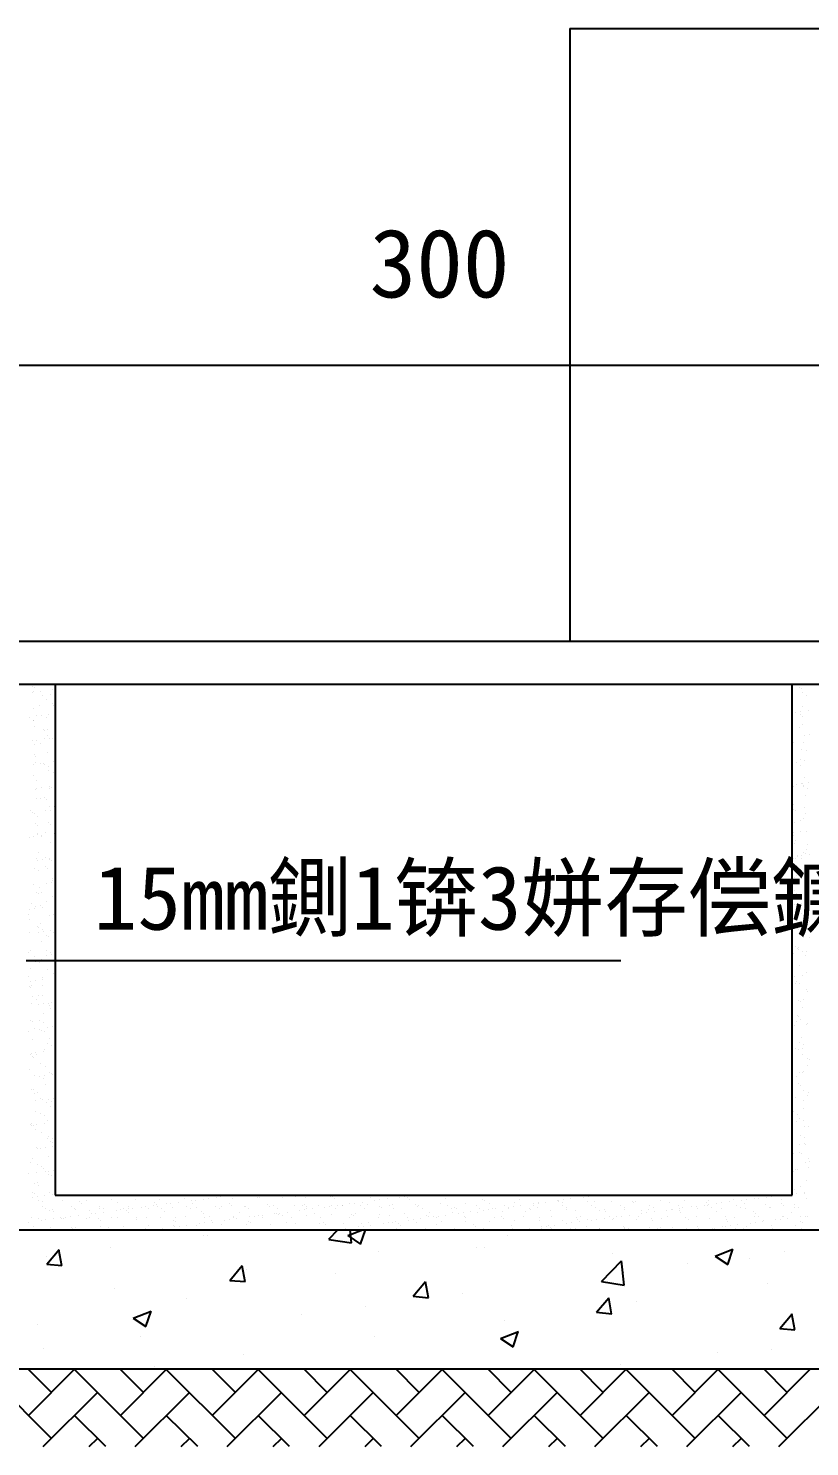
# Model space of a CAD drawing. Header units: metres. Extents: x 0 to 594, y 0 to 420.
# Drawn here: x 104.6 to 190.1, y 150.9 to 306.1 of the extents above; entities that cross this region are included whole.
import ezdxf

# ---------------------------------------------------------------- set-up
doc = ezdxf.new("R2010")
doc.units = ezdxf.units.M
doc.layers.add(' ', color=5, linetype='Continuous')

msp = doc.modelspace()

# ---------------------------------------------------------------- linework, layer by layer
at = {"layer": ' '}
for p, q in [((163.83, 306.05), (216.45, 306.05)), ((163.83, 306.05), (163.83, 239.11)), ((73.43, 239.02), (222.23, 239.02)), ((66.73, 234.32), (107.53, 234.32)), ((107.53, 234.32), (188.13, 234.32)), ((107.53, 234.32), (107.53, 178.42)), ((188.13, 178.42), (188.13, 234.32)), ((188.13, 234.32), (227.93, 234.32)), ((105.06, 233.41), (105.06, 233.41)), ((105.11, 234.1), (105.11, 234.1)), ((105.13, 233.57), (105.13, 233.57)), ((105.3, 233.93), (105.3, 233.93)), ((105.89, 233.52), (105.89, 233.52)), ((106.18, 233.12), (106.18, 233.12)), ((107.04, 233.21), (107.04, 233.21)), ((107.27, 233.7), (107.27, 233.7)), ((107.47, 232.93), (107.47, 232.93)), ((188.95, 233.93), (188.95, 233.93)), ((189.18, 233.85), (189.18, 233.85)), ((189.31, 233.36), (189.31, 233.36)), ((189.74, 233.08), (189.74, 233.08)), ((105.19, 231.61), (105.19, 231.61)), ((105.85, 231.95), (105.85, 231.95)), ((106.56, 232.66), (106.56, 232.66)), ((107.2, 232.19), (107.2, 232.19)), ((107.38, 232.02), (107.38, 232.02)), ((188.53, 231.25), (188.53, 231.25)), ((189.06, 231.32), (189.06, 231.32)), ((189.25, 231.89), (189.25, 231.89)), ((189.88, 231.43), (189.88, 231.43)), ((104.7, 230.66), (104.7, 230.66)), ((105.13, 230.38), (105.13, 230.38)), ((105.21, 230.32), (105.21, 230.32)), ((105.25, 229.65), (105.25, 229.65)), ((105.47, 230.84), (105.47, 230.84)), ((106, 230.9), (106, 230.9)), ((106.62, 230.7), (106.62, 230.7)), ((106.83, 231.01), (106.83, 231.01)), ((189.1, 230.95), (189.1, 230.95)), ((189.29, 230.77), (189.29, 230.77)), ((189.31, 229.94), (189.31, 229.94)), ((105.03, 228.15), (105.03, 228.15)), ((105.52, 228.11), (105.52, 228.11)), ((106.22, 229.39), (106.22, 229.39)), ((106.41, 229.22), (106.41, 229.22)), ((106.41, 228.33), (106.41, 228.33)), ((106.67, 229.4), (106.67, 229.4)), ((106.69, 228.75), (106.69, 228.75)), ((106.94, 228.4), (106.94, 228.4)), ((107.3, 228.41), (107.3, 228.41)), ((188.13, 228.15), (188.13, 228.15)), ((188.93, 229.55), (188.93, 229.55)), ((189.47, 228.74), (189.47, 228.74)), ((189.99, 228.81), (189.99, 228.81)), ((105.25, 226.59), (105.25, 226.59)), ((105.32, 227.69), (105.32, 227.69)), ((105.95, 227.84), (105.95, 227.84)), ((106.75, 226.79), (106.75, 226.79)), ((107.49, 226.86), (107.49, 226.86)), ((188.15, 227.04), (188.15, 227.04)), ((188.21, 227.99), (188.21, 227.99)), ((188.32, 227.97), (188.32, 227.97)), ((189.2, 227.16), (189.2, 227.16)), ((189.38, 227.98), (189.38, 227.98)), ((189.76, 227.01), (189.76, 227.01)), ((105.14, 225.53), (105.14, 225.53)), ((105.38, 225.74), (105.38, 225.74)), ((105.44, 226.42), (105.44, 226.42)), ((105.96, 225.64), (105.96, 225.64)), ((106.32, 225.61), (106.32, 225.61)), ((106.34, 225.57), (106.34, 225.57)), ((106.77, 225.3), (106.77, 225.3)), ((107.34, 225.82), (107.34, 225.82)), ((188.2, 225.94), (188.2, 225.94)), ((188.22, 225.08), (188.22, 225.08)), ((188.61, 225.72), (188.61, 225.72)), ((189.02, 226.05), (189.02, 226.05)), ((189.03, 225.45), (189.03, 225.45)), ((189.44, 226.02), (189.44, 226.02)), ((105.15, 224.31), (105.15, 224.31)), ((105.45, 223.78), (105.45, 223.78)), ((106.82, 224.83), (106.82, 224.83)), ((107.33, 224.68), (107.33, 224.68)), ((107.52, 224.51), (107.52, 224.51)), ((188.23, 224.36), (188.23, 224.36)), ((189.13, 223.44), (189.13, 223.44)), ((189.24, 223.44), (189.24, 223.44)), ((189.5, 224.06), (189.5, 224.06)), ((189.96, 223.54), (189.96, 223.54)), ((105.35, 222.81), (105.35, 222.81)), ((105.55, 222.95), (105.55, 222.95)), ((106.08, 223.02), (106.08, 223.02)), ((106.36, 221.88), (106.36, 221.88)), ((106.88, 222.87), (106.88, 222.87)), ((106.9, 223.13), (106.9, 223.13)), ((107.16, 223.03), (107.16, 223.03)), ((188.23, 221.91), (188.23, 221.91)), ((188.28, 223.12), (188.28, 223.12)), ((188.6, 223.37), (188.6, 223.37)), ((189.43, 223.27), (189.43, 223.27)), ((189.43, 223.17), (189.43, 223.17)), ((189.57, 222.11), (189.57, 222.11)), ((189.85, 222.9), (189.85, 222.9)), ((104.82, 220.48), (104.82, 220.48)), ((105.51, 221.82), (105.51, 221.82)), ((105.97, 221.76), (105.97, 221.76)), ((106.48, 220.45), (106.48, 220.45)), ((106.55, 221.71), (106.55, 221.71)), ((106.94, 220.92), (106.94, 220.92)), ((107.01, 220.52), (107.01, 220.52)), ((107.43, 220.9), (107.43, 220.9)), ((188.16, 220.68), (188.16, 220.68)), ((188.27, 220.64), (188.27, 220.64)), ((188.34, 221.17), (188.34, 221.17)), ((188.46, 220.47), (188.46, 220.47)), ((189.54, 220.86), (189.54, 220.86)), ((105.1, 220.26), (105.1, 220.26)), ((105.25, 220.2), (105.25, 220.2)), ((105.39, 219.08), (105.39, 219.08)), ((105.57, 219.86), (105.57, 219.86)), ((105.58, 218.91), (105.58, 218.91)), ((106.79, 219.22), (106.79, 219.22)), ((107.01, 218.96), (107.01, 218.96)), ((188.41, 219.21), (188.41, 219.21)), ((189.05, 219.37), (189.05, 219.37)), ((189.34, 219.66), (189.34, 219.66)), ((189.63, 220.15), (189.63, 220.15)), ((104.69, 217.58), (104.69, 217.58)), ((105.21, 217.65), (105.21, 217.65)), ((105.64, 217.93), (105.64, 217.93)), ((105.64, 217.91), (105.64, 217.91)), ((106.04, 217.76), (106.04, 217.76)), ((106.07, 217.66), (106.07, 217.66)), ((106.46, 218.1), (106.46, 218.1)), ((107.42, 217.94), (107.42, 217.94)), ((188.27, 218.06), (188.27, 218.06)), ((188.33, 217.81), (188.33, 217.81)), ((188.47, 217.25), (188.47, 217.25)), ((189.1, 218.17), (189.1, 218.17)), ((189.7, 218.19), (189.7, 218.19)), ((105.7, 215.95), (105.7, 215.95)), ((107.07, 217), (107.07, 217)), ((107.47, 217.18), (107.47, 217.18)), ((188.37, 216.86), (188.37, 216.86)), ((189.38, 215.93), (189.38, 215.93)), ((189.57, 215.76), (189.57, 215.76)), ((189.76, 216.23), (189.76, 216.23)), ((189.87, 216.82), (189.87, 216.82)), ((190.03, 215.66), (190.03, 215.66)), ((105.27, 214.13), (105.27, 214.13)), ((105.49, 215.3), (105.49, 215.3)), ((105.62, 215.07), (105.62, 215.07)), ((106.15, 215.14), (106.15, 215.14)), ((106.46, 215.39), (106.46, 215.39)), ((106.5, 214.38), (106.5, 214.38)), ((106.69, 214.21), (106.69, 214.21)), ((106.89, 215.11), (106.89, 215.11)), ((106.98, 215.25), (106.98, 215.25)), ((107.14, 215.04), (107.14, 215.04)), ((188.54, 215.29), (188.54, 215.29)), ((188.68, 215.48), (188.68, 215.48)), ((188.72, 215.54), (188.72, 215.54)), ((189.15, 215.26), (189.15, 215.26)), ((189.21, 215.55), (189.21, 215.55)), ((189.82, 214.28), (189.82, 214.28)), ((105.77, 213.99), (105.77, 213.99)), ((106.56, 212.56), (106.56, 212.56)), ((107.09, 212.63), (107.09, 212.63)), ((107.2, 213.09), (107.2, 213.09)), ((107.28, 212.84), (107.28, 212.84)), ((188.24, 212.79), (188.24, 212.79)), ((188.41, 213.13), (188.41, 213.13)), ((188.6, 213.34), (188.6, 213.34)), ((188.6, 212.96), (188.6, 212.96)), ((189.54, 212.99), (189.54, 212.99)), ((189.62, 212.98), (189.62, 212.98)), ((189.97, 212.72), (189.97, 212.72)), ((105.18, 212.38), (105.18, 212.38)), ((105.53, 211.58), (105.53, 211.58)), ((105.72, 211.41), (105.72, 211.41)), ((105.83, 212.03), (105.83, 212.03)), ((106.09, 211.58), (106.09, 211.58)), ((107.26, 211.13), (107.26, 211.13)), ((188.35, 211.73), (188.35, 211.73)), ((188.66, 211.38), (188.66, 211.38)), ((189.48, 212.15), (189.48, 212.15)), ((189.89, 212.32), (189.89, 212.32)), ((104.76, 209.7), (104.76, 209.7)), ((104.94, 210.29), (104.94, 210.29)), ((105.29, 209.77), (105.29, 209.77)), ((105.37, 210.02), (105.37, 210.02)), ((105.89, 210.08), (105.89, 210.08)), ((106.12, 209.88), (106.12, 209.88)), ((106.6, 210.6), (106.6, 210.6)), ((107.5, 210.06), (107.5, 210.06)), ((188.35, 210.18), (188.35, 210.18)), ((189.17, 210.29), (189.17, 210.29)), ((189.95, 210.36), (189.95, 210.36)), ((104.67, 209.14), (104.67, 209.14)), ((104.75, 208.61), (104.75, 208.61)), ((105.96, 208.12), (105.96, 208.12)), ((106.91, 209.04), (106.91, 209.04)), ((107.33, 209.17), (107.33, 209.17)), ((188.51, 209.35), (188.51, 209.35)), ((188.73, 209.42), (188.73, 209.42)), ((189.17, 209.19), (189.17, 209.19)), ((189.52, 208.42), (189.52, 208.42)), ((189.71, 208.25), (189.71, 208.25)), ((190.02, 208.4), (190.02, 208.4)), ((104.73, 207.18), (104.73, 207.18)), ((105.63, 207.8), (105.63, 207.8)), ((105.7, 207.19), (105.7, 207.19)), ((105.76, 207.75), (105.76, 207.75)), ((106.19, 207.48), (106.19, 207.48)), ((106.23, 207.26), (106.23, 207.26)), ((106.64, 206.87), (106.64, 206.87)), ((106.83, 206.7), (106.83, 206.7)), ((107.05, 207.37), (107.05, 207.37)), ((107.39, 207.21), (107.39, 207.21)), ((188.45, 207.63), (188.45, 207.63)), ((188.75, 207.6), (188.75, 207.6)), ((188.79, 207.46), (188.79, 207.46)), ((189.28, 207.67), (189.28, 207.67)), ((189.99, 206.64), (189.99, 206.64)), ((104.66, 205), (104.66, 205)), ((104.8, 205.22), (104.8, 205.22)), ((106.02, 206.16), (106.02, 206.16)), ((106.58, 205.2), (106.58, 205.2)), ((107.01, 204.93), (107.01, 204.93)), ((107.46, 205.25), (107.46, 205.25)), ((188.31, 204.91), (188.31, 204.91)), ((188.55, 205.62), (188.55, 205.62)), ((188.74, 205.45), (188.74, 205.45)), ((188.84, 205.35), (188.84, 205.35)), ((188.86, 205.51), (188.86, 205.51)), ((189.27, 205.08), (189.27, 205.08)), ((189.69, 205.09), (189.69, 205.09)), ((169.4, 204.06), (104.38, 204.06)), ((104.86, 203.26), (104.86, 203.26)), ((105.25, 204.5), (105.25, 204.5)), ((105.39, 203.94), (105.39, 203.94)), ((105.67, 204.07), (105.67, 204.07)), ((105.86, 203.9), (105.86, 203.9)), ((106.09, 204.2), (106.09, 204.2)), ((106.63, 204.68), (106.63, 204.68)), ((107.16, 204.75), (107.16, 204.75)), ((107.52, 203.3), (107.52, 203.3)), ((188.92, 203.55), (188.92, 203.55)), ((189.62, 204.64), (189.62, 204.64)), ((104.66, 202.38), (104.66, 202.38)), ((104.84, 201.82), (104.84, 201.82)), ((105.36, 201.88), (105.36, 201.88)), ((106.15, 202.25), (106.15, 202.25)), ((106.19, 201.99), (106.19, 201.99)), ((106.74, 203.09), (106.74, 203.09)), ((107.4, 202.66), (107.4, 202.66)), ((188.42, 202.3), (188.42, 202.3)), ((188.65, 201.84), (188.65, 201.84)), ((189.25, 202.41), (189.25, 202.41)), ((189.66, 202.81), (189.66, 202.81)), ((104.7, 201.27), (104.7, 201.27)), ((104.88, 201.1), (104.88, 201.1)), ((104.92, 201.31), (104.92, 201.31)), ((105.77, 200.29), (105.77, 200.29)), ((106.21, 201.4), (106.21, 201.4)), ((106.21, 200.29), (106.21, 200.29)), ((188.47, 201.55), (188.47, 201.55)), ((188.98, 201.59), (188.98, 201.59)), ((189.66, 200.91), (189.66, 200.91)), ((189.85, 200.74), (189.85, 200.74)), ((104.99, 199.35), (104.99, 199.35)), ((105.06, 200.11), (105.06, 200.11)), ((105.48, 199.84), (105.48, 199.84)), ((105.77, 199.31), (105.77, 199.31)), ((106.3, 199.38), (106.3, 199.38)), ((106.78, 199.36), (106.78, 199.36)), ((106.97, 199.19), (106.97, 199.19)), ((107.03, 198.85), (107.03, 198.85)), ((107.13, 199.49), (107.13, 199.49)), ((188.83, 199.72), (188.83, 199.72)), ((189.05, 199.63), (189.05, 199.63)), ((189.29, 199), (189.29, 199)), ((189.36, 199.79), (189.36, 199.79)), ((104.8, 197.49), (104.8, 197.49)), ((105.05, 197.39), (105.05, 197.39)), ((105.88, 197.57), (105.88, 197.57)), ((106.28, 198.33), (106.28, 198.33)), ((106.3, 197.29), (106.3, 197.29)), ((188.14, 197.72), (188.14, 197.72)), ((188.39, 197.03), (188.39, 197.03)), ((188.57, 197.44), (188.57, 197.44)), ((188.69, 198.11), (188.69, 198.11)), ((188.88, 197.94), (188.88, 197.94)), ((189.11, 197.67), (189.11, 197.67)), ((189.76, 197.13), (189.76, 197.13)), ((189.77, 197.21), (189.77, 197.21)), ((104.68, 196.3), (104.68, 196.3)), ((105.33, 196.62), (105.33, 196.62)), ((105.81, 196.56), (105.81, 196.56)), ((106, 196.39), (106, 196.39)), ((106.34, 196.37), (106.34, 196.37)), ((106.71, 196.8), (106.71, 196.8)), ((106.88, 195.58), (106.88, 195.58)), ((107.24, 196.87), (107.24, 196.87)), ((189.18, 195.72), (189.18, 195.72)), ((104.91, 193.93), (104.91, 193.93)), ((105.12, 195.43), (105.12, 195.43)), ((105.44, 194), (105.44, 194)), ((106.27, 194.11), (106.27, 194.11)), ((106.41, 194.41), (106.41, 194.41)), ((106.7, 195.02), (106.7, 195.02)), ((107.13, 194.75), (107.13, 194.75)), ((188.5, 194.42), (188.5, 194.42)), ((188.79, 194.33), (188.79, 194.33)), ((188.96, 195.17), (188.96, 195.17)), ((189.32, 194.52), (189.32, 194.52)), ((189.39, 194.9), (189.39, 194.9)), ((104.84, 193.76), (104.84, 193.76)), ((105.02, 193.59), (105.02, 193.59)), ((105.18, 193.47), (105.18, 193.47)), ((105.5, 193.76), (105.5, 193.76)), ((105.91, 192.78), (105.91, 192.78)), ((106.47, 192.46), (106.47, 192.46)), ((107.52, 192.48), (107.52, 192.48)), ((189.24, 193.76), (189.24, 193.76)), ((189.78, 192.63), (189.78, 192.63)), ((189.8, 193.41), (189.8, 193.41)), ((189.99, 193.23), (189.99, 193.23)), ((104.78, 192.2), (104.78, 192.2)), ((105.24, 191.52), (105.24, 191.52)), ((105.85, 191.43), (105.85, 191.43)), ((106.32, 191.22), (106.32, 191.22)), ((106.38, 191.5), (106.38, 191.5)), ((106.92, 191.85), (106.92, 191.85)), ((107.11, 191.68), (107.11, 191.68)), ((107.2, 191.6), (107.2, 191.6)), ((188.59, 191.37), (188.59, 191.37)), ((188.91, 191.84), (188.91, 191.84)), ((189.3, 191.8), (189.3, 191.8)), ((189.43, 191.91), (189.43, 191.91)), ((104.94, 189.98), (104.94, 189.98)), ((105.17, 189.93), (105.17, 189.93)), ((105.31, 189.56), (105.31, 189.56)), ((105.6, 189.65), (105.6, 189.65)), ((106.53, 190.5), (106.53, 190.5)), ((188.83, 190.61), (188.83, 190.61)), ((189.01, 190.43), (189.01, 190.43)), ((189.37, 189.84), (189.37, 189.84)), ((189.84, 189.33), (189.84, 189.33)), ((189.9, 189.62), (189.9, 189.62)), ((105.41, 188.74), (105.41, 188.74)), ((105.95, 189.05), (105.95, 189.05)), ((106.13, 188.88), (106.13, 188.88)), ((106.6, 188.54), (106.6, 188.54)), ((106.79, 188.92), (106.79, 188.92)), ((107.02, 188.07), (107.02, 188.07)), ((107.14, 188.67), (107.14, 188.67)), ((107.31, 188.99), (107.31, 188.99)), ((188.46, 189.15), (188.46, 189.15)), ((189.41, 188.82), (189.41, 188.82)), ((189.43, 187.89), (189.43, 187.89)), ((104.97, 186.25), (104.97, 186.25)), ((105.37, 187.6), (105.37, 187.6)), ((105.99, 187.38), (105.99, 187.38)), ((106.34, 186.23), (106.34, 186.23)), ((106.42, 187.11), (106.42, 187.11)), ((106.66, 186.58), (106.66, 186.58)), ((188.26, 187.53), (188.26, 187.53)), ((188.57, 186.53), (188.57, 186.53)), ((188.69, 187.26), (188.69, 187.26)), ((188.93, 186.82), (188.93, 186.82)), ((189.4, 186.64), (189.4, 186.64)), ((104.8, 186.12), (104.8, 186.12)), ((104.99, 186.05), (104.99, 186.05)), ((105.16, 186.08), (105.16, 186.08)), ((105.44, 185.64), (105.44, 185.64)), ((105.52, 186.12), (105.52, 186.12)), ((106.05, 185.27), (106.05, 185.27)), ((106.73, 184.63), (106.73, 184.63)), ((106.81, 184.84), (106.81, 184.84)), ((188.19, 184.92), (188.19, 184.92)), ((189.08, 184.99), (189.08, 184.99)), ((189.5, 185.93), (189.5, 185.93)), ((189.51, 184.72), (189.51, 184.72)), ((189.94, 185.9), (189.94, 185.9)), ((105.5, 183.69), (105.5, 183.69)), ((105.62, 183.58), (105.62, 183.58)), ((105.92, 183.54), (105.92, 183.54)), ((106.45, 183.61), (106.45, 183.61)), ((107.06, 184.34), (107.06, 184.34)), ((107.24, 184.57), (107.24, 184.57)), ((107.24, 184.17), (107.24, 184.17)), ((107.28, 183.72), (107.28, 183.72)), ((188.97, 183.1), (188.97, 183.1)), ((188.98, 183.96), (188.98, 183.96)), ((189.51, 184.03), (189.51, 184.03)), ((189.56, 183.97), (189.56, 183.97)), ((104.9, 182.02), (104.9, 182.02)), ((105.07, 182.47), (105.07, 182.47)), ((105.56, 181.73), (105.56, 181.73)), ((106.09, 181.54), (106.09, 181.54)), ((106.79, 182.67), (106.79, 182.67)), ((188.25, 182.97), (188.25, 182.97)), ((189.15, 182.93), (189.15, 182.93)), ((189.62, 182.01), (189.62, 182.01)), ((189.9, 182.44), (189.9, 182.44)), ((190.04, 182.12), (190.04, 182.12)), ((104.65, 180.75), (104.65, 180.75)), ((105.48, 180.86), (105.48, 180.86)), ((106.27, 181.37), (106.27, 181.37)), ((106.44, 181.03), (106.44, 181.03)), ((106.85, 180.71), (106.85, 180.71)), ((106.86, 181.04), (106.86, 181.04)), ((107.16, 180.56), (107.16, 180.56)), ((107.39, 181.11), (107.39, 181.11)), ((188.18, 180.13), (188.18, 180.13)), ((188.31, 181.01), (188.31, 181.01)), ((188.54, 181.27), (188.54, 181.27)), ((188.71, 181.18), (188.71, 181.18)), ((189.69, 180.06), (189.69, 180.06)), ((189.92, 181.45), (189.92, 181.45)), ((105.11, 178.75), (105.11, 178.75)), ((105.29, 179.75), (105.29, 179.75)), ((105.3, 178.57), (105.3, 178.57)), ((105.63, 179.77), (105.63, 179.77)), ((105.72, 179.47), (105.72, 179.47)), ((106.92, 178.75), (106.92, 178.75)), ((107.26, 178.49), (107.26, 178.49)), ((107.53, 178.42), (188.13, 178.42)), ((125.62, 178.41), (125.62, 178.41)), ((145.71, 178.42), (145.71, 178.42)), ((186.74, 178.4), (186.74, 178.4)), ((188.38, 179.05), (188.38, 179.05)), ((188.65, 178.65), (188.65, 178.65)), ((189.07, 179.32), (189.07, 179.32)), ((189.47, 178.76), (189.47, 178.76)), ((189.53, 178.64), (189.53, 178.64)), ((105.06, 178.17), (105.06, 178.17)), ((105.59, 178.24), (105.59, 178.24)), ((105.69, 177.81), (105.69, 177.81)), ((106.11, 177.2), (106.11, 177.2)), ((106.18, 177.76), (106.18, 177.76)), ((106.42, 178.35), (106.42, 178.35)), ((106.54, 176.93), (106.54, 176.93)), ((108.35, 177.85), (108.35, 177.85)), ((109.28, 177.21), (109.28, 177.21)), ((109.71, 176.93), (109.71, 176.93)), ((109.73, 176.89), (109.73, 176.89)), ((110.25, 177.73), (110.25, 177.73)), ((110.44, 177.56), (110.44, 177.56)), ((110.95, 177.83), (110.95, 177.83)), ((112.38, 176.93), (112.38, 176.93)), ((112.44, 177.21), (112.44, 177.21)), ((112.87, 176.94), (112.87, 176.94)), ((113.69, 177.93), (113.69, 177.93)), ((114.38, 177.64), (114.38, 177.64)), ((114.98, 176.92), (114.98, 176.92)), ((115.56, 176.92), (115.56, 176.92)), ((115.6, 177.22), (115.6, 177.22)), ((116.03, 176.95), (116.03, 176.95)), ((116.35, 177.97), (116.35, 177.97)), ((116.94, 177.1), (116.94, 177.1)), ((117.47, 177.17), (117.47, 177.17)), ((117.73, 177.02), (117.73, 177.02)), ((118.29, 177.28), (118.29, 177.28)), ((118.44, 177.6), (118.44, 177.6)), ((118.63, 177.43), (118.63, 177.43)), ((118.77, 177.22), (118.77, 177.22)), ((118.95, 177.96), (118.95, 177.96)), ((119.2, 176.95), (119.2, 176.95)), ((119.67, 177.46), (119.67, 177.46)), ((120.2, 177.53), (120.2, 177.53)), ((120.39, 177.05), (120.39, 177.05)), ((121.03, 177.64), (121.03, 177.64)), ((121.68, 178.32), (121.68, 178.32)), ((121.7, 178.05), (121.7, 178.05)), ((121.93, 177.23), (121.93, 177.23)), ((122.36, 176.96), (122.36, 176.96)), ((122.41, 177.82), (122.41, 177.82)), ((122.57, 177.51), (122.57, 177.51)), ((122.94, 177.89), (122.94, 177.89)), ((122.99, 177.04), (122.99, 177.04)), ((123.76, 178), (123.76, 178)), ((124.36, 178.09), (124.36, 178.09)), ((125.1, 177.24), (125.1, 177.24)), ((125.14, 178.18), (125.14, 178.18)), ((125.52, 176.96), (125.52, 176.96)), ((125.67, 178.25), (125.67, 178.25)), ((125.73, 177.14), (125.73, 177.14)), ((126.5, 178.36), (126.5, 178.36)), ((126.63, 177.48), (126.63, 177.48)), ((126.82, 177.31), (126.82, 177.31)), ((126.96, 178.08), (126.96, 178.08)), ((128.26, 177.24), (128.26, 177.24)), ((128.39, 177.17), (128.39, 177.17)), ((128.69, 176.97), (128.69, 176.97)), ((129.69, 178.37), (129.69, 178.37)), ((129.7, 178.17), (129.7, 178.17)), ((129.87, 178.2), (129.87, 178.2)), ((130.76, 177.39), (130.76, 177.39)), ((130.99, 177.16), (130.99, 177.16)), ((131.42, 177.25), (131.42, 177.25)), ((131.85, 176.97), (131.85, 176.97)), ((132.36, 178.21), (132.36, 178.21)), ((133.73, 177.26), (133.73, 177.26)), ((133.81, 178.28), (133.81, 178.28)), ((134.59, 177.25), (134.59, 177.25)), ((134.82, 177.35), (134.82, 177.35)), ((134.96, 178.2), (134.96, 178.2)), ((135.01, 177.18), (135.01, 177.18)), ((135.02, 176.98), (135.02, 176.98)), ((135.64, 176.93), (135.64, 176.93)), ((136.39, 177.29), (136.39, 177.29)), ((137.02, 177.12), (137.02, 177.12)), ((137.55, 177.19), (137.55, 177.19)), ((137.7, 178.29), (137.7, 178.29)), ((137.75, 177.26), (137.75, 177.26)), ((137.88, 178.25), (137.88, 178.25)), ((138.06, 178.07), (138.06, 178.07)), ((138.18, 176.99), (138.18, 176.99)), ((138.37, 177.29), (138.37, 177.29)), ((138.95, 177.26), (138.95, 177.26)), ((138.99, 177.28), (138.99, 177.28)), ((139.75, 177.48), (139.75, 177.48)), ((140.28, 177.55), (140.28, 177.55)), ((140.36, 178.33), (140.36, 178.33)), ((140.92, 177.26), (140.92, 177.26)), ((141.11, 177.65), (141.11, 177.65)), ((141.34, 176.99), (141.34, 176.99)), ((141.74, 177.38), (141.74, 177.38)), ((142, 178.16), (142, 178.16)), ((142.49, 177.84), (142.49, 177.84)), ((142.96, 178.32), (142.96, 178.32)), ((143.01, 177.23), (143.01, 177.23)), ((143.02, 177.91), (143.02, 177.91)), ((143.2, 177.06), (143.2, 177.06)), ((143.84, 178.01), (143.84, 178.01)), ((144.08, 177.27), (144.08, 177.27)), ((144.4, 177.41), (144.4, 177.41)), ((144.51, 177), (144.51, 177)), ((145.22, 178.2), (145.22, 178.2)), ((145.75, 178.27), (145.75, 178.27)), ((146.07, 178.12), (146.07, 178.12)), ((146.26, 177.95), (146.26, 177.95)), ((146.58, 178.37), (146.58, 178.37)), ((146.99, 177.4), (146.99, 177.4)), ((147.14, 177.14), (147.14, 177.14)), ((147.24, 177.28), (147.24, 177.28)), ((147.67, 177), (147.67, 177)), ((149.74, 177.5), (149.74, 177.5)), ((150.19, 178.03), (150.19, 178.03)), ((150.41, 177.28), (150.41, 177.28)), ((150.84, 177.01), (150.84, 177.01)), ((151.2, 177.1), (151.2, 177.1)), ((151.39, 176.93), (151.39, 176.93)), ((152.4, 177.53), (152.4, 177.53)), ((153.57, 177.29), (153.57, 177.29)), ((154, 177.01), (154, 177.01)), ((154.26, 178), (154.26, 178)), ((154.45, 177.82), (154.45, 177.82)), ((155, 177.52), (155, 177.52)), ((155.33, 177.01), (155.33, 177.01)), ((155.72, 176.95), (155.72, 176.95)), ((156.74, 177.29), (156.74, 177.29)), ((157.1, 177.13), (157.1, 177.13)), ((157.16, 177.02), (157.16, 177.02)), ((157.63, 177.2), (157.63, 177.2)), ((157.74, 177.62), (157.74, 177.62)), ((158.38, 177.91), (158.38, 177.91)), ((158.45, 177.31), (158.45, 177.31)), ((159.4, 176.98), (159.4, 176.98)), ((159.83, 177.49), (159.83, 177.49)), ((159.9, 177.3), (159.9, 177.3)), ((160.33, 177.03), (160.33, 177.03)), ((160.36, 177.56), (160.36, 177.56)), ((160.4, 177.65), (160.4, 177.65)), ((161.19, 177.67), (161.19, 177.67)), ((162.45, 177.87), (162.45, 177.87)), ((162.57, 177.85), (162.57, 177.85)), ((162.64, 177.7), (162.64, 177.7)), ((163, 177.64), (163, 177.64)), ((163.06, 177.3), (163.06, 177.3)), ((163.1, 177.92), (163.1, 177.92)), ((163.49, 177.03), (163.49, 177.03)), ((163.52, 176.89), (163.52, 176.89)), ((163.92, 178.03), (163.92, 178.03)), ((165.3, 178.21), (165.3, 178.21)), ((165.74, 177.74), (165.74, 177.74)), ((165.83, 178.28), (165.83, 178.28)), ((166.23, 177.31), (166.23, 177.31)), ((166.58, 177.78), (166.58, 177.78)), ((166.66, 178.39), (166.66, 178.39)), ((166.66, 177.04), (166.66, 177.04)), ((167.59, 176.86), (167.59, 176.86)), ((168.4, 177.77), (168.4, 177.77)), ((169.39, 177.32), (169.39, 177.32)), ((169.82, 177.04), (169.82, 177.04)), ((170.64, 177.75), (170.64, 177.75)), ((170.83, 177.58), (170.83, 177.58)), ((171, 177.76), (171, 177.76)), ((172.44, 176.85), (172.44, 176.85)), ((172.56, 177.32), (172.56, 177.32)), ((172.98, 177.05), (172.98, 177.05)), ((173.75, 177.86), (173.75, 177.86)), ((174.77, 177.66), (174.77, 177.66)), ((174.97, 176.85), (174.97, 176.85)), ((175.72, 177.33), (175.72, 177.33)), ((175.8, 176.96), (175.8, 176.96)), ((176.15, 177.05), (176.15, 177.05)), ((176.41, 177.89), (176.41, 177.89)), ((177.18, 177.14), (177.18, 177.14)), ((177.71, 177.21), (177.71, 177.21)), ((177.78, 176.94), (177.78, 176.94)), ((178.54, 177.32), (178.54, 177.32)), ((178.83, 177.62), (178.83, 177.62)), ((178.88, 177.33), (178.88, 177.33)), ((179, 177.88), (179, 177.88)), ((179.02, 177.45), (179.02, 177.45)), ((179.31, 177.06), (179.31, 177.06)), ((179.92, 177.5), (179.92, 177.5)), ((180.44, 177.57), (180.44, 177.57)), ((180.44, 176.97), (180.44, 176.97)), ((181.27, 177.68), (181.27, 177.68)), ((181.75, 177.98), (181.75, 177.98)), ((182.05, 177.34), (182.05, 177.34)), ((182.07, 178.34), (182.07, 178.34)), ((182.48, 177.07), (182.48, 177.07)), ((182.65, 177.86), (182.65, 177.86)), ((182.96, 177.53), (182.96, 177.53)), ((183.04, 176.96), (183.04, 176.96)), ((183.18, 177.93), (183.18, 177.93)), ((184, 178.04), (184, 178.04)), ((184.41, 178.01), (184.41, 178.01)), ((185.21, 177.35), (185.21, 177.35)), ((185.38, 178.22), (185.38, 178.22)), ((185.64, 177.07), (185.64, 177.07)), ((185.78, 177.06), (185.78, 177.06)), ((185.91, 178.29), (185.91, 178.29)), ((187.01, 178), (187.01, 178)), ((187.02, 177.5), (187.02, 177.5)), ((187.21, 177.33), (187.21, 177.33)), ((188.38, 177.35), (188.38, 177.35)), ((188.44, 177.09), (188.44, 177.09)), ((188.8, 177.08), (188.8, 177.08)), ((189.75, 178.1), (189.75, 178.1)), ((104.62, 175.48), (104.62, 175.48)), ((104.92, 175.94), (104.92, 175.94)), ((105.76, 175.86), (105.76, 175.86)), ((106, 175.66), (106, 175.66)), ((106.53, 175.73), (106.53, 175.73)), ((106.98, 176.8), (106.98, 176.8)), ((107.2, 176.84), (107.2, 176.84)), ((107.35, 175.84), (107.35, 175.84)), ((107.38, 176.67), (107.38, 176.67)), ((108.08, 175.95), (108.08, 175.95)), ((108.27, 175.86), (108.27, 175.86)), ((108.42, 175.89), (108.42, 175.89)), ((108.73, 176.02), (108.73, 176.02)), ((109.26, 176.09), (109.26, 176.09)), ((110.09, 176.2), (110.09, 176.2)), ((111.01, 175.88), (111.01, 175.88)), ((111.25, 175.95), (111.25, 175.95)), ((111.32, 176.75), (111.32, 176.75)), ((111.47, 176.38), (111.47, 176.38)), ((112, 176.45), (112, 176.45)), ((112.33, 175.82), (112.33, 175.82)), ((112.52, 175.65), (112.52, 175.65)), ((112.82, 176.56), (112.82, 176.56)), ((113.76, 175.98), (113.76, 175.98)), ((114.2, 176.74), (114.2, 176.74)), ((114.41, 175.96), (114.41, 175.96)), ((114.73, 176.81), (114.73, 176.81)), ((115.39, 176.71), (115.39, 176.71)), ((115.57, 176.54), (115.57, 176.54)), ((116.42, 176.01), (116.42, 176.01)), ((116.46, 175.73), (116.46, 175.73)), ((117.58, 175.96), (117.58, 175.96)), ((119.02, 176), (119.02, 176)), ((119.51, 176.62), (119.51, 176.62)), ((120.52, 175.7), (120.52, 175.7)), ((120.71, 175.52), (120.71, 175.52)), ((120.74, 175.97), (120.74, 175.97)), ((121.76, 176.1), (121.76, 176.1)), ((123.34, 175.32), (123.34, 175.32)), ((123.58, 176.59), (123.58, 176.59)), ((123.77, 176.42), (123.77, 176.42)), ((123.87, 175.39), (123.87, 175.39)), ((123.9, 175.97), (123.9, 175.97)), ((124.42, 176.13), (124.42, 176.13)), ((124.65, 175.61), (124.65, 175.61)), ((124.7, 175.49), (124.7, 175.49)), ((126.08, 175.68), (126.08, 175.68)), ((126.61, 175.75), (126.61, 175.75)), ((127.02, 176.12), (127.02, 176.12)), ((127.07, 175.98), (127.07, 175.98)), ((127.43, 175.85), (127.43, 175.85)), ((127.7, 176.5), (127.7, 176.5)), ((128.71, 175.57), (128.71, 175.57)), ((128.81, 176.04), (128.81, 176.04)), ((128.9, 175.4), (128.9, 175.4)), ((129.34, 176.11), (129.34, 176.11)), ((129.76, 176.22), (129.76, 176.22)), ((130.17, 176.21), (130.17, 176.21)), ((130.23, 175.99), (130.23, 175.99)), ((131.55, 176.4), (131.55, 176.4)), ((131.77, 176.46), (131.77, 176.46)), ((131.96, 176.29), (131.96, 176.29)), ((132.08, 176.47), (132.08, 176.47)), ((132.42, 176.25), (132.42, 176.25)), ((132.84, 175.48), (132.84, 175.48)), ((132.9, 176.57), (132.9, 176.57)), ((133.4, 175.99), (133.4, 175.99)), ((133.8, 175.3), (133.8, 175.3)), ((134.28, 176.76), (134.28, 176.76)), ((134.81, 176.83), (134.81, 176.83)), ((135.02, 176.24), (135.02, 176.24)), ((135.89, 176.37), (135.89, 176.37)), ((136.46, 175.33), (136.46, 175.33)), ((136.56, 176), (136.56, 176)), ((136.91, 175.45), (136.91, 175.45)), ((137.77, 176.34), (137.77, 176.34)), ((139.06, 175.32), (139.06, 175.32)), ((139.72, 176), (139.72, 176)), ((139.96, 176.34), (139.96, 176.34)), ((140.15, 176.17), (140.15, 176.17)), ((140.43, 176.37), (140.43, 176.37)), ((141.03, 175.36), (141.03, 175.36)), ((141.8, 175.42), (141.8, 175.42)), ((142.89, 176.01), (142.89, 176.01)), ((143.02, 176.36), (143.02, 176.36)), ((143.43, 175.33), (143.43, 175.33)), ((143.95, 175.4), (143.95, 175.4)), ((144.08, 176.25), (144.08, 176.25)), ((144.46, 175.45), (144.46, 175.45)), ((144.78, 175.51), (144.78, 175.51)), ((145.1, 175.32), (145.1, 175.32)), ((145.77, 176.46), (145.77, 176.46)), ((146.05, 176.01), (146.05, 176.01)), ((146.16, 175.69), (146.16, 175.69)), ((146.69, 175.76), (146.69, 175.76)), ((147.06, 175.44), (147.06, 175.44)), ((147.52, 175.87), (147.52, 175.87)), ((148.15, 176.21), (148.15, 176.21)), ((148.34, 176.04), (148.34, 176.04)), ((148.43, 176.49), (148.43, 176.49)), ((148.9, 176.05), (148.9, 176.05)), ((149.22, 176.02), (149.22, 176.02)), ((149.42, 176.12), (149.42, 176.12)), ((149.8, 175.54), (149.8, 175.54)), ((150.25, 176.23), (150.25, 176.23)), ((151.03, 176.48), (151.03, 176.48)), ((151.63, 176.41), (151.63, 176.41)), ((152.16, 176.48), (152.16, 176.48)), ((152.28, 176.12), (152.28, 176.12)), ((152.38, 176.03), (152.38, 176.03)), ((152.46, 175.57), (152.46, 175.57)), ((152.98, 176.59), (152.98, 176.59)), ((153.77, 176.58), (153.77, 176.58)), ((154.36, 176.77), (154.36, 176.77)), ((154.89, 176.84), (154.89, 176.84)), ((155.06, 175.56), (155.06, 175.56)), ((155.54, 176.03), (155.54, 176.03)), ((156.34, 176.09), (156.34, 176.09)), ((156.43, 176.61), (156.43, 176.61)), ((156.53, 175.92), (156.53, 175.92)), ((157.8, 175.66), (157.8, 175.66)), ((158.71, 176.04), (158.71, 176.04)), ((159.03, 176.6), (159.03, 176.6)), ((159.58, 176.81), (159.58, 176.81)), ((160.46, 175.69), (160.46, 175.69)), ((160.47, 176), (160.47, 176)), ((161.77, 176.7), (161.77, 176.7)), ((161.87, 176.04), (161.87, 176.04)), ((163.06, 175.68), (163.06, 175.68)), ((163.51, 175.34), (163.51, 175.34)), ((164.03, 175.41), (164.03, 175.41)), ((164.43, 176.73), (164.43, 176.73)), ((164.53, 175.96), (164.53, 175.96)), ((164.72, 175.79), (164.72, 175.79)), ((164.86, 175.52), (164.86, 175.52)), ((165.03, 176.05), (165.03, 176.05)), ((165.81, 175.78), (165.81, 175.78)), ((166.24, 175.7), (166.24, 175.7)), ((166.77, 175.77), (166.77, 175.77)), ((167.03, 176.72), (167.03, 176.72)), ((167.6, 175.88), (167.6, 175.88)), ((167.77, 176.68), (167.77, 176.68)), ((168.2, 176.05), (168.2, 176.05)), ((168.47, 175.81), (168.47, 175.81)), ((168.66, 175.87), (168.66, 175.87)), ((168.98, 176.06), (168.98, 176.06)), ((169.5, 176.13), (169.5, 176.13)), ((169.78, 176.82), (169.78, 176.82)), ((170.33, 176.24), (170.33, 176.24)), ((171.07, 175.8), (171.07, 175.8)), ((171.36, 176.06), (171.36, 176.06)), ((171.71, 176.77), (171.71, 176.77)), ((171.71, 176.42), (171.71, 176.42)), ((172.24, 176.49), (172.24, 176.49)), ((172.72, 175.84), (172.72, 175.84)), ((172.91, 175.67), (172.91, 175.67)), ((173.07, 176.6), (173.07, 176.6)), ((173.81, 175.9), (173.81, 175.9)), ((174.45, 176.78), (174.45, 176.78)), ((174.53, 176.07), (174.53, 176.07)), ((175.04, 176.84), (175.04, 176.84)), ((175.78, 176.73), (175.78, 176.73)), ((175.96, 176.56), (175.96, 176.56)), ((176.47, 175.93), (176.47, 175.93)), ((176.85, 175.75), (176.85, 175.75)), ((177.69, 176.07), (177.69, 176.07)), ((179.07, 175.92), (179.07, 175.92)), ((179.9, 176.64), (179.9, 176.64)), ((180.85, 176.08), (180.85, 176.08)), ((180.91, 175.71), (180.91, 175.71)), ((181.1, 175.54), (181.1, 175.54)), ((181.81, 176.02), (181.81, 176.02)), ((183.59, 175.35), (183.59, 175.35)), ((183.97, 176.61), (183.97, 176.61)), ((184.02, 176.08), (184.02, 176.08)), ((184.12, 175.42), (184.12, 175.42)), ((184.16, 176.43), (184.16, 176.43)), ((184.47, 176.05), (184.47, 176.05)), ((184.94, 175.53), (184.94, 175.53)), ((185.04, 175.62), (185.04, 175.62)), ((186.32, 175.71), (186.32, 175.71)), ((186.85, 175.78), (186.85, 175.78)), ((187.07, 176.04), (187.07, 176.04)), ((187.18, 176.09), (187.18, 176.09)), ((187.68, 175.89), (187.68, 175.89)), ((188.09, 176.52), (188.09, 176.52)), ((189.06, 176.07), (189.06, 176.07)), ((189.1, 175.59), (189.1, 175.59)), ((189.29, 175.42), (189.29, 175.42)), ((189.59, 176.14), (189.59, 176.14)), ((189.82, 176.14), (189.82, 176.14)), ((66.73, 174.62), (227.93, 174.62)), ((102.83, 174.62), (191.93, 174.62)), ((105.21, 174.96), (105.21, 174.96)), ((106.93, 174.66), (106.93, 174.66)), ((107.05, 174.84), (107.05, 174.84)), ((108.89, 174.61), (108.89, 174.61)), ((109.28, 174.93), (109.28, 174.93)), ((109.47, 174.76), (109.47, 174.76)), ((109.79, 174.94), (109.79, 174.94)), ((110.1, 174.66), (110.1, 174.66)), ((112.45, 174.97), (112.45, 174.97)), ((113.26, 174.67), (113.26, 174.67)), ((113.4, 174.84), (113.4, 174.84)), ((115.05, 174.96), (115.05, 174.96)), ((116.43, 174.67), (116.43, 174.67)), ((117.47, 174.8), (117.47, 174.8)), ((117.66, 174.63), (117.66, 174.63)), ((117.79, 175.06), (117.79, 175.06)), ((118.4, 174.67), (118.4, 174.67)), ((119.23, 174.77), (119.23, 174.77)), ((119.59, 174.68), (119.59, 174.68)), ((120.45, 175.09), (120.45, 175.09)), ((120.61, 174.96), (120.61, 174.96)), ((121.14, 175.03), (121.14, 175.03)), ((121.59, 174.71), (121.59, 174.71)), ((121.96, 175.13), (121.96, 175.13)), ((122.75, 174.69), (122.75, 174.69)), ((123.05, 175.08), (123.05, 175.08)), ((123.81, 173.98), (123.81, 173.98)), ((124.21, 174.04), (124.21, 174.04)), ((125.66, 174.68), (125.66, 174.68)), ((125.79, 175.18), (125.79, 175.18)), ((125.92, 174.69), (125.92, 174.69)), ((128.45, 175.21), (128.45, 175.21)), ((129.08, 174.7), (129.08, 174.7)), ((131.05, 175.2), (131.05, 175.2)), ((132.24, 174.7), (132.24, 174.7)), ((135.41, 174.71), (135.41, 174.71)), ((137.09, 175.27), (137.09, 175.27)), ((137.48, 173.6), (138.46, 174.62)), ((138.48, 174.68), (138.48, 174.68)), ((138.57, 174.71), (138.57, 174.71)), ((139.31, 174.79), (139.31, 174.79)), ((139.56, 174), (141.17, 174.62)), ((139.56, 174), (140.95, 173.07)), ((139.96, 173.21), (139.8, 174.62)), ((140.69, 174.97), (140.69, 174.97)), ((140.95, 173.07), (141.47, 174.62)), ((141.22, 175.04), (141.22, 175.04)), ((141.74, 174.72), (141.74, 174.72)), ((142.05, 175.15), (142.05, 175.15)), ((144.9, 174.73), (144.9, 174.73)), ((145.28, 175.15), (145.28, 175.15)), ((148.06, 174.73), (148.06, 174.73)), ((149.22, 175.23), (149.22, 175.23)), ((151.23, 174.74), (151.23, 174.74)), ((153.29, 175.2), (153.29, 175.2)), ((153.47, 175.02), (153.47, 175.02)), ((153.84, 174.62), (153.84, 174.62)), ((154.39, 174.74), (154.39, 174.74)), ((156.5, 174.65), (156.5, 174.65)), ((156.98, 174.03), (156.98, 174.03)), ((157.41, 175.11), (157.41, 175.11)), ((157.56, 174.75), (157.56, 174.75)), ((158.04, 174.62), (158.04, 174.62)), ((158.57, 174.69), (158.57, 174.69)), ((159.09, 174.64), (159.09, 174.64)), ((159.39, 174.8), (159.39, 174.8)), ((160.72, 174.75), (160.72, 174.75)), ((160.77, 174.98), (160.77, 174.98)), ((161.3, 175.05), (161.3, 175.05)), ((161.48, 175.07), (161.48, 175.07)), ((161.67, 174.9), (161.67, 174.9)), ((161.84, 174.74), (161.84, 174.74)), ((162.13, 175.16), (162.13, 175.16)), ((163.88, 174.76), (163.88, 174.76)), ((164.5, 174.77), (164.5, 174.77)), ((165.6, 174.98), (165.6, 174.98)), ((167.05, 174.77), (167.05, 174.77)), ((167.1, 174.76), (167.1, 174.76)), ((169.67, 174.95), (169.67, 174.95)), ((169.84, 174.86), (169.84, 174.86)), ((169.86, 174.78), (169.86, 174.78)), ((170.21, 174.77), (170.21, 174.77)), ((172.5, 174.89), (172.5, 174.89)), ((173.38, 174.78), (173.38, 174.78)), ((173.79, 174.86), (173.79, 174.86)), ((175.1, 174.88), (175.1, 174.88)), ((176.54, 174.78), (176.54, 174.78)), ((177.84, 174.98), (177.84, 174.98)), ((177.86, 174.82), (177.86, 174.82)), ((178.05, 174.65), (178.05, 174.65)), ((178.12, 174.63), (178.12, 174.63)), ((178.65, 174.7), (178.65, 174.7)), ((179.47, 174.81), (179.47, 174.81)), ((179.7, 174.79), (179.7, 174.79)), ((180.5, 175.01), (180.5, 175.01)), ((180.85, 174.99), (180.85, 174.99)), ((181.38, 175.06), (181.38, 175.06)), ((181.99, 174.73), (181.99, 174.73)), ((182.21, 175.17), (182.21, 175.17)), ((182.87, 174.8), (182.87, 174.8)), ((183.1, 175), (183.1, 175)), ((185.85, 175.1), (185.85, 175.1)), ((186.03, 174.8), (186.03, 174.8)), ((186.05, 174.7), (186.05, 174.7)), ((188.51, 175.14), (188.51, 175.14)), ((189.2, 174.81), (189.2, 174.81)), ((106.62, 170.87), (107.97, 172.47)), ((108.28, 170.71), (107.96, 172.46)), ((113.63, 172.65), (113.63, 172.65)), ((137.48, 173.59), (139.96, 173.21)), ((138.72, 173.35), (138.72, 173.35)), ((142.86, 172.24), (142.86, 172.24)), ((153.64, 172.72), (153.64, 172.72)), ((154.46, 172.66), (154.46, 172.66)), ((179.72, 171.76), (181.67, 172.51)), ((181.1, 170.83), (181.67, 172.52)), ((187.31, 172.29), (187.31, 172.29)), ((106.62, 170.87), (108.29, 170.72)), ((106.64, 171.73), (106.64, 171.73)), ((126.66, 169.11), (128.01, 170.72)), ((128.32, 168.95), (128, 170.71)), ((167.3, 168.97), (169.47, 171.24)), ((168.55, 172.09), (168.55, 172.09)), ((169.78, 168.59), (169.47, 171.24)), ((176.72, 170.9), (176.72, 170.9)), ((179.71, 171.77), (181.1, 170.83)), ((183.47, 171.46), (183.47, 171.46)), ((126.66, 169.11), (128.33, 168.97)), ((128.52, 170.28), (128.52, 170.28)), ((138.16, 169.87), (138.16, 169.87)), ((169.73, 169.98), (169.73, 169.98)), ((114.01, 168.18), (114.01, 168.18)), ((146.7, 167.36), (148.05, 168.97)), ((148.36, 167.2), (148.04, 168.95)), ((152.08, 167.66), (152.08, 167.66)), ((167.3, 168.97), (169.78, 168.58)), ((185.49, 168.79), (185.49, 168.79)), ((121.87, 167.07), (121.87, 167.07)), ((141.5, 166.26), (141.5, 166.26)), ((146.7, 167.36), (148.37, 167.21)), ((166.74, 165.61), (168.09, 167.21)), ((168.4, 165.45), (168.08, 167.2)), ((171.15, 166.83), (171.15, 166.83)), ((116.08, 164.99), (117.47, 164.05)), ((116.09, 164.99), (118.04, 165.74)), ((117.47, 164.05), (118.04, 165.74)), ((134.51, 165.34), (134.51, 165.34)), ((156.64, 164.73), (156.64, 164.73)), ((166.74, 165.61), (168.41, 165.46)), ((186.79, 163.85), (188.13, 165.46)), ((188.44, 163.69), (188.12, 165.45)), ((105.58, 164.27), (105.58, 164.27)), ((116.86, 163.02), (116.86, 163.02)), ((142.52, 162.94), (142.52, 162.94)), ((156.24, 162.75), (158.2, 163.5)), ((157.63, 161.82), (158.19, 163.51)), ((186.78, 163.85), (188.45, 163.71)), ((106.28, 161.63), (106.28, 161.63)), ((156.24, 162.75), (157.63, 161.82)), ((185.89, 161.59), (185.89, 161.59)), ((128.18, 160.97), (128.18, 160.97)), ((169.37, 159.88), (169.37, 159.88)), ((179.96, 161.27), (179.96, 161.27)), ((66.73, 159.42), (227.93, 159.42)), ((107.13, 151.82), (99.59, 159.37)), ((107.13, 156.85), (104.57, 159.42)), ((104.62, 159.37), (104.67, 159.42)), ((104.62, 154.34), (109.7, 159.42)), ((117.19, 151.82), (109.65, 159.37)), ((117.19, 156.85), (114.63, 159.42)), ((114.68, 159.37), (114.73, 159.42)), ((114.68, 154.34), (119.75, 159.42)), ((118.37, 159.7), (118.37, 159.7)), ((127.25, 151.82), (119.7, 159.37)), ((127.25, 156.85), (124.68, 159.42)), ((124.73, 159.37), (124.78, 159.42)), ((124.73, 154.34), (129.81, 159.42)), ((137.31, 151.82), (129.76, 159.37)), ((137.31, 156.85), (134.74, 159.42)), ((134.79, 159.37), (134.84, 159.42)), ((134.79, 154.34), (139.87, 159.42)), ((147.36, 151.82), (139.82, 159.37)), ((147.36, 156.85), (144.8, 159.42)), ((144.85, 159.37), (144.9, 159.42)), ((144.85, 154.34), (149.93, 159.42)), ((157.42, 151.82), (149.88, 159.37)), ((157.42, 156.85), (154.86, 159.42)), ((154.91, 159.37), (154.96, 159.42)), ((154.91, 154.34), (159.99, 159.42)), ((167.48, 151.82), (159.94, 159.37)), ((167.48, 156.85), (164.92, 159.42)), ((164.96, 159.37), (165.01, 159.42)), ((164.96, 154.34), (170.04, 159.42)), ((177.54, 151.82), (169.99, 159.37)), ((177.54, 156.85), (174.97, 159.42)), ((175.02, 159.37), (175.07, 159.42)), ((175.02, 154.34), (180.1, 159.42)), ((187.6, 151.82), (180.05, 159.37)), ((187.6, 156.85), (185.03, 159.42)), ((185.08, 159.37), (185.13, 159.42)), ((185.08, 154.34), (190.16, 159.42)), ((185.15, 159.49), (185.15, 159.49)), ((106.23, 150.92), (112.16, 156.85)), ((116.28, 150.92), (122.22, 156.85)), ((126.34, 150.92), (132.28, 156.85)), ((136.4, 150.92), (142.33, 156.85)), ((146.46, 150.92), (152.39, 156.85)), ((156.51, 150.92), (162.45, 156.85)), ((166.57, 150.92), (172.51, 156.85)), ((176.63, 150.92), (182.57, 156.85)), ((186.69, 150.92), (192.62, 156.85)), ((113.07, 150.92), (109.65, 154.34)), ((123.13, 150.92), (119.7, 154.34)), ((133.18, 150.92), (129.76, 154.34)), ((143.24, 150.92), (139.82, 154.34)), ((153.3, 150.92), (149.88, 154.34)), ((163.36, 150.92), (159.94, 154.34)), ((173.42, 150.92), (169.99, 154.34)), ((183.47, 150.92), (180.05, 154.34)), ((111.25, 150.92), (112.16, 151.82)), ((121.31, 150.92), (122.22, 151.82)), ((131.37, 150.92), (132.28, 151.82)), ((141.43, 150.92), (142.33, 151.82)), ((151.49, 150.92), (152.39, 151.82)), ((161.54, 150.92), (162.45, 151.82)), ((171.6, 150.92), (172.51, 151.82)), ((181.66, 150.92), (182.57, 151.82))]:
    msp.add_line(p, q, dxfattribs=at)
msp.add_line((103.22, 269.2), (191.42, 269.2))

# ---------------------------------------------------------------- texts
for s, height, p in [('300', 7.5, (141.93, 276.62)), ('15mm鍘1锛3姘存偿鐮傛祮', 7, (111.77, 207.46))]:
    msp.add_text(s, height=height, dxfattribs=at).set_placement(p)

doc.saveas('drawing.dxf')
